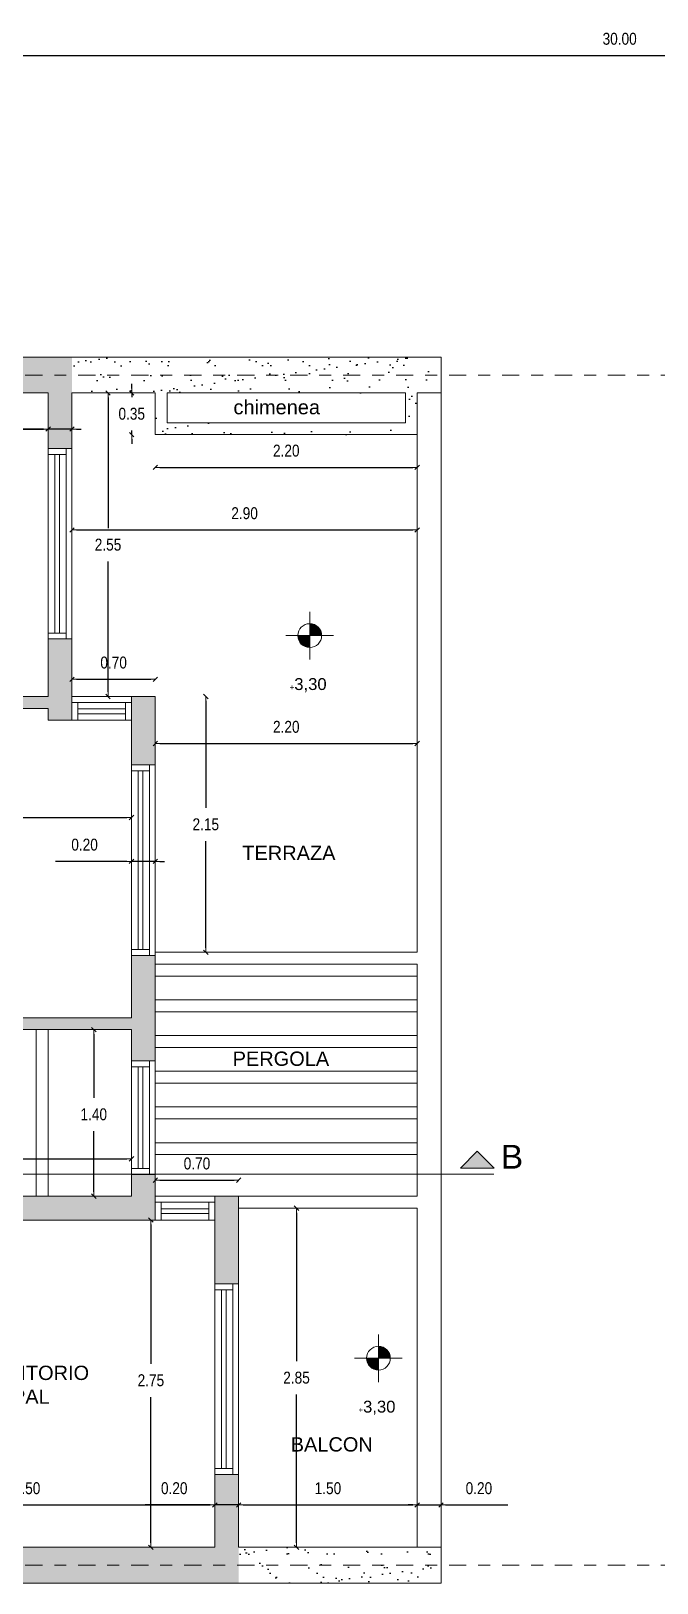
# Model space of a CAD drawing. Header units: millimetres. Extents: x 337 to 1167, y 242 to 575.
# Drawn here: x 551.97 to 557.23, y 295.27 to 308.31 of the extents above; entities that cross this region are included whole.
import ezdxf

# ---------------------------------------------------------------- set-up
doc = ezdxf.new("R2010")
doc.units = ezdxf.units.MM
doc.linetypes.add('EJE', pattern=[0.205, 0.145, -0.03, 0, -0.03])
doc.layers.get('0').update_dxf_attribs({"lineweight": 5})
doc.layers.get('Defpoints').update_dxf_attribs({"lineweight": 5})
for name, color, linetype, lineweight in [('01', 1, 'Continuous', 5), ('cotas', 7, 'Continuous', 5), ('MUROS', 4, 'Continuous', 20), ('PRESENTACION ANTEPROYECTO', 7, 'Continuous', 5), ('trama', 9, 'Continuous', 25)]:
    doc.layers.add(name, color=color, linetype=linetype, lineweight=lineweight)
doc.styles.add('GENERATED_STYLE_13', font='')
doc.styles.add('GENERATED_STYLE_14', font='arial.ttf')
doc.styles.get('GENERATED_STYLE_13').set_extended_font_data('Arial Narrow Occidental')
doc.dimstyles.new('Dimstyle_92', dxfattribs={"dimtxt": 0.1, "dimasz": 0.038, "dimexe": 0.18, "dimexo": 0, "dimgap": 0.09, "dimtad": 1, "dimtih": 1, "dimtoh": 1, "dimzin": 0, "dimdsep": 46, "dimtxsty": 'GENERATED_STYLE_13', "dimblk": 'ARROWHEAD_6', "dimblk1": 'ARROWHEAD_6', "dimblk2": 'ARROWHEAD_6', "dimcen": 0.09, "dimse1": 1, "dimse2": 1, "dimclrd": 252, "dimclre": 252, "dimclrt": 252, "dimadec": 0, "dimazin": 0, "dimtfac": 1, "dimtdec": 4, "dimtmove": 0, "dimatfit": 3, "dimfxl": 1, "dimtolj": 1, "dimtzin": 0, "dimarcsym": 0})

# ---------------------------------------------------------------- blocks, each defined once
blk = doc.blocks.new('ARROWHEAD_6')
at = {"color": 0, "linetype": 'Continuous'}
for p, q in [((0, 0), (-1, 0)), ((-0.5, -0.5), (0.5, 0.5))]:
    blk.add_line(p, q, dxfattribs=at)
blk = doc.blocks.new('*D209')
at = {"layer": 'cotas', "color": 252, "lineweight": -2, "transparency": 16777216}
blk.add_line((548.151, 304.963), (552.075, 304.963), dxfattribs=at)
at = {"layer": 'Defpoints', "color": 0, "transparency": 16777216}
for p in [(548.113, 305.266), (552.113, 305.266), (552.113, 304.963)]:
    blk.add_point(p, dxfattribs=at)
at = {"layer": 'cotas', "color": 252, "lineweight": -2, "transparency": 16777216, "xscale": 0.03800000000000001, "yscale": 0.03800000000000001, "zscale": 0.03800000000000001, "rotation": 180}
blk.add_blockref('ARROWHEAD_6', (548.113, 304.963), dxfattribs=at)
at = {"layer": 'cotas', "color": 252, "lineweight": -2, "transparency": 16777216, "xscale": 0.03800000000000001, "yscale": 0.03800000000000001, "zscale": 0.03800000000000001}
blk.add_blockref('ARROWHEAD_6', (552.113, 304.963), dxfattribs=at)
at = {"layer": 'cotas', "color": 252, "transparency": 16777216, "insert": (550.113, 305.103), "char_height": 0.1, "attachment_point": 5, "style": 'GENERATED_STYLE_13'}
blk.add_mtext('\\A1;4.00', dxfattribs=at)
blk = doc.blocks.new('*D203')
at = {"layer": 'cotas', "color": 252, "lineweight": -2, "transparency": 16777216}
blk.add_line((552.351, 304.115), (555.175, 304.115), dxfattribs=at)
at = {"layer": 'Defpoints', "color": 0, "transparency": 16777216}
for p in [(552.313, 305.266), (555.213, 305.266), (555.213, 304.115)]:
    blk.add_point(p, dxfattribs=at)
at = {"layer": 'cotas', "color": 252, "lineweight": -2, "transparency": 16777216, "xscale": 0.03800000000000001, "yscale": 0.03800000000000001, "zscale": 0.03800000000000001, "rotation": 180}
blk.add_blockref('ARROWHEAD_6', (552.313, 304.115), dxfattribs=at)
at = {"layer": 'cotas', "color": 252, "lineweight": -2, "transparency": 16777216, "xscale": 0.03800000000000001, "yscale": 0.03800000000000001, "zscale": 0.03800000000000001}
blk.add_blockref('ARROWHEAD_6', (555.213, 304.115), dxfattribs=at)
at = {"layer": 'cotas', "color": 252, "transparency": 16777216, "insert": (553.763, 304.255), "char_height": 0.1, "attachment_point": 5, "style": 'GENERATED_STYLE_13'}
blk.add_mtext('\\A1;2.90', dxfattribs=at)
blk = doc.blocks.new('*D205')
at = {"layer": 'cotas', "color": 252, "lineweight": -2, "transparency": 16777216}
for p, q in [((552.976, 298.278), (552.976, 297.109)), ((552.976, 295.604), (552.976, 296.829))]:
    blk.add_line(p, q, dxfattribs=at)
at = {"layer": 'Defpoints', "color": 0, "transparency": 16777216}
for p in [(553.513, 298.316), (552.976, 295.566), (553.513, 295.566)]:
    blk.add_point(p, dxfattribs=at)
at = {"layer": 'cotas', "color": 252, "lineweight": -2, "transparency": 16777216, "xscale": 0.03800000000000001, "yscale": 0.03800000000000001, "zscale": 0.03800000000000001}
for p, rotation in [((552.976, 298.316), 90), ((552.976, 295.566), 270)]:
    blk.add_blockref('ARROWHEAD_6', p, dxfattribs=dict(at, rotation=rotation))
at = {"layer": 'cotas', "color": 252, "transparency": 16777216, "insert": (552.976, 296.969), "char_height": 0.1, "attachment_point": 5, "style": 'GENERATED_STYLE_13'}
blk.add_mtext('\\A1;2.75', dxfattribs=at)
blk = doc.blocks.new('*D207')
at = {"layer": 'cotas', "color": 252, "lineweight": -2, "transparency": 16777216}
blk.add_line((549.251, 301.699), (552.775, 301.699), dxfattribs=at)
at = {"layer": 'Defpoints', "color": 0, "transparency": 16777216}
for p in [(552.813, 301.699), (549.213, 301.166), (552.813, 300.016)]:
    blk.add_point(p, dxfattribs=at)
at = {"layer": 'cotas', "color": 252, "lineweight": -2, "transparency": 16777216, "xscale": 0.03800000000000001, "yscale": 0.03800000000000001, "zscale": 0.03800000000000001, "rotation": 180}
blk.add_blockref('ARROWHEAD_6', (549.213, 301.699), dxfattribs=at)
at = {"layer": 'cotas', "color": 252, "lineweight": -2, "transparency": 16777216, "xscale": 0.03800000000000001, "yscale": 0.03800000000000001, "zscale": 0.03800000000000001}
blk.add_blockref('ARROWHEAD_6', (552.813, 301.699), dxfattribs=at)
at = {"layer": 'cotas', "color": 252, "transparency": 16777216, "insert": (551.013, 301.839), "char_height": 0.1, "attachment_point": 5, "style": 'GENERATED_STYLE_13'}
blk.add_mtext('\\A1;3.60', dxfattribs=at)
blk = doc.blocks.new('*D208')
at = {"layer": 'cotas', "color": 252, "lineweight": -2, "transparency": 16777216}
for p, q in [((552.496, 299.878), (552.496, 299.344)), ((552.496, 298.554), (552.496, 299.064))]:
    blk.add_line(p, q, dxfattribs=at)
at = {"layer": 'Defpoints', "color": 0, "transparency": 16777216}
for p in [(552.496, 299.916), (552.813, 299.916), (552.813, 298.516)]:
    blk.add_point(p, dxfattribs=at)
at = {"layer": 'cotas', "color": 252, "lineweight": -2, "transparency": 16777216, "xscale": 0.03800000000000001, "yscale": 0.03800000000000001, "zscale": 0.03800000000000001}
for p, rotation in [((552.496, 299.916), 90), ((552.496, 298.516), 270)]:
    blk.add_blockref('ARROWHEAD_6', p, dxfattribs=dict(at, rotation=rotation))
at = {"layer": 'cotas', "color": 252, "transparency": 16777216, "insert": (552.496, 299.204), "char_height": 0.1, "attachment_point": 5, "style": 'GENERATED_STYLE_13'}
blk.add_mtext('\\A1;1.40', dxfattribs=at)
blk = doc.blocks.new('*D197')
at = {"layer": 'cotas', "color": 252, "lineweight": -2, "transparency": 16777216}
blk.add_line((550.051, 295.922), (553.475, 295.922), dxfattribs=at)
at = {"layer": 'Defpoints', "color": 0, "transparency": 16777216}
for p in [(553.513, 295.922), (550.013, 295.566), (553.513, 295.566)]:
    blk.add_point(p, dxfattribs=at)
at = {"layer": 'cotas', "color": 252, "lineweight": -2, "transparency": 16777216, "xscale": 0.03800000000000001, "yscale": 0.03800000000000001, "zscale": 0.03800000000000001, "rotation": 180}
blk.add_blockref('ARROWHEAD_6', (550.013, 295.922), dxfattribs=at)
at = {"layer": 'cotas', "color": 252, "lineweight": -2, "transparency": 16777216, "xscale": 0.03800000000000001, "yscale": 0.03800000000000001, "zscale": 0.03800000000000001}
blk.add_blockref('ARROWHEAD_6', (553.513, 295.922), dxfattribs=at)
at = {"layer": 'cotas', "color": 252, "transparency": 16777216, "insert": (551.936, 296.062), "char_height": 0.1, "attachment_point": 5, "style": 'GENERATED_STYLE_13'}
blk.add_mtext('\\A1;3.50', dxfattribs=at)
blk = doc.blocks.new('*D198')
at = {"layer": 'cotas', "color": 252, "lineweight": -2, "transparency": 16777216}
blk.add_line((550.152, 298.83), (552.775, 298.83), dxfattribs=at)
at = {"layer": 'Defpoints', "color": 0, "transparency": 16777216}
for p in [(550.114, 299.916), (552.813, 299.916), (552.813, 298.83)]:
    blk.add_point(p, dxfattribs=at)
at = {"layer": 'cotas', "color": 252, "lineweight": -2, "transparency": 16777216, "xscale": 0.03800000000000001, "yscale": 0.03800000000000001, "zscale": 0.03800000000000001, "rotation": 180}
blk.add_blockref('ARROWHEAD_6', (550.114, 298.83), dxfattribs=at)
at = {"layer": 'cotas', "color": 252, "lineweight": -2, "transparency": 16777216, "xscale": 0.03800000000000001, "yscale": 0.03800000000000001, "zscale": 0.03800000000000001}
blk.add_blockref('ARROWHEAD_6', (552.813, 298.83), dxfattribs=at)
at = {"layer": 'cotas', "color": 252, "transparency": 16777216, "insert": (551.464, 298.97), "char_height": 0.1, "attachment_point": 5, "style": 'GENERATED_STYLE_13'}
blk.add_mtext('\\A1;2.70', dxfattribs=at)
blk = doc.blocks.new('*D227')
at = {"layer": 'cotas', "color": 252, "lineweight": -2, "transparency": 16777216}
for p, q in [((552.616, 305.228), (552.616, 304.131)), ((552.616, 302.754), (552.616, 303.851))]:
    blk.add_line(p, q, dxfattribs=at)
at = {"layer": 'Defpoints', "color": 0, "transparency": 16777216}
for p in [(552.313, 305.266), (552.313, 302.716), (552.616, 302.716)]:
    blk.add_point(p, dxfattribs=at)
at = {"layer": 'cotas', "color": 252, "lineweight": -2, "transparency": 16777216, "xscale": 0.03800000000000001, "yscale": 0.03800000000000001, "zscale": 0.03800000000000001}
for p, rotation in [((552.616, 305.266), 90), ((552.616, 302.716), 270)]:
    blk.add_blockref('ARROWHEAD_6', p, dxfattribs=dict(at, rotation=rotation))
at = {"layer": 'cotas', "color": 252, "transparency": 16777216, "insert": (552.616, 303.991), "char_height": 0.1, "attachment_point": 5, "style": 'GENERATED_STYLE_13'}
blk.add_mtext('\\A1;2.55', dxfattribs=at)
blk = doc.blocks.new('*D228')
at = {"layer": 'cotas', "color": 252, "lineweight": -2, "transparency": 16777216}
blk.add_line((552.351, 302.86), (552.975, 302.86), dxfattribs=at)
at = {"layer": 'Defpoints', "color": 0, "transparency": 16777216}
for p in [(553.013, 302.86), (553.013, 302.716), (552.313, 302.516)]:
    blk.add_point(p, dxfattribs=at)
at = {"layer": 'cotas', "color": 252, "lineweight": -2, "transparency": 16777216, "xscale": 0.03800000000000001, "yscale": 0.03800000000000001, "zscale": 0.03800000000000001, "rotation": 180}
blk.add_blockref('ARROWHEAD_6', (552.313, 302.86), dxfattribs=at)
at = {"layer": 'cotas', "color": 252, "lineweight": -2, "transparency": 16777216, "xscale": 0.03800000000000001, "yscale": 0.03800000000000001, "zscale": 0.03800000000000001}
blk.add_blockref('ARROWHEAD_6', (553.013, 302.86), dxfattribs=at)
at = {"layer": 'cotas', "color": 252, "transparency": 16777216, "insert": (552.663, 303), "char_height": 0.1, "attachment_point": 5, "style": 'GENERATED_STYLE_13'}
blk.add_mtext('\\A1;0.70', dxfattribs=at)
blk = doc.blocks.new('*D229')
at = {"layer": 'cotas', "color": 252, "lineweight": -2, "transparency": 16777216}
blk.add_line((553.751, 295.922), (555.175, 295.922), dxfattribs=at)
at = {"layer": 'Defpoints', "color": 0, "transparency": 16777216}
for p in [(555.213, 295.922), (553.713, 295.566), (555.213, 295.566)]:
    blk.add_point(p, dxfattribs=at)
at = {"layer": 'cotas', "color": 252, "lineweight": -2, "transparency": 16777216, "xscale": 0.03800000000000001, "yscale": 0.03800000000000001, "zscale": 0.03800000000000001, "rotation": 180}
blk.add_blockref('ARROWHEAD_6', (553.713, 295.922), dxfattribs=at)
at = {"layer": 'cotas', "color": 252, "lineweight": -2, "transparency": 16777216, "xscale": 0.03800000000000001, "yscale": 0.03800000000000001, "zscale": 0.03800000000000001}
blk.add_blockref('ARROWHEAD_6', (555.213, 295.922), dxfattribs=at)
at = {"layer": 'cotas', "color": 252, "transparency": 16777216, "insert": (554.463, 296.062), "char_height": 0.1, "attachment_point": 5, "style": 'GENERATED_STYLE_13'}
blk.add_mtext('\\A1;1.50', dxfattribs=at)
blk = doc.blocks.new('*D232')
at = {"layer": 'cotas', "color": 252, "lineweight": -2, "transparency": 16777216}
blk.add_line((553.051, 298.651), (553.675, 298.651), dxfattribs=at)
at = {"layer": 'Defpoints', "color": 0, "transparency": 16777216}
for p in [(553.713, 298.651), (553.013, 298.516), (553.713, 298.516)]:
    blk.add_point(p, dxfattribs=at)
at = {"layer": 'cotas', "color": 252, "lineweight": -2, "transparency": 16777216, "xscale": 0.03800000000000001, "yscale": 0.03800000000000001, "zscale": 0.03800000000000001, "rotation": 180}
blk.add_blockref('ARROWHEAD_6', (553.013, 298.651), dxfattribs=at)
at = {"layer": 'cotas', "color": 252, "lineweight": -2, "transparency": 16777216, "xscale": 0.03800000000000001, "yscale": 0.03800000000000001, "zscale": 0.03800000000000001}
blk.add_blockref('ARROWHEAD_6', (553.713, 298.651), dxfattribs=at)
at = {"layer": 'cotas', "color": 252, "transparency": 16777216, "insert": (553.363, 298.791), "char_height": 0.1, "attachment_point": 5, "style": 'GENERATED_STYLE_13'}
blk.add_mtext('\\A1;0.70', dxfattribs=at)
blk = doc.blocks.new('*D243')
at = {"layer": 'cotas', "color": 252, "lineweight": -2, "transparency": 16777216}
for p, q in [((554.199, 298.378), (554.199, 297.131)), ((554.199, 295.604), (554.199, 296.851))]:
    blk.add_line(p, q, dxfattribs=at)
at = {"layer": 'Defpoints', "color": 0, "transparency": 16777216}
for p in [(553.713, 298.416), (553.713, 295.566), (554.199, 295.566)]:
    blk.add_point(p, dxfattribs=at)
at = {"layer": 'cotas', "color": 252, "lineweight": -2, "transparency": 16777216, "xscale": 0.03800000000000001, "yscale": 0.03800000000000001, "zscale": 0.03800000000000001}
for p, rotation in [((554.199, 298.416), 90), ((554.199, 295.566), 270)]:
    blk.add_blockref('ARROWHEAD_6', p, dxfattribs=dict(at, rotation=rotation))
at = {"layer": 'cotas', "color": 252, "transparency": 16777216, "insert": (554.199, 296.991), "char_height": 0.1, "attachment_point": 5, "style": 'GENERATED_STYLE_13'}
blk.add_mtext('\\A1;2.85', dxfattribs=at)
blk = doc.blocks.new('*D251')
at = {"layer": 'cotas', "color": 252, "lineweight": -2, "transparency": 16777216}
blk.add_line((541.951, 308.102), (571.875, 308.102), dxfattribs=at)
at = {"layer": 'Defpoints', "color": 0, "transparency": 16777216}
for p in [(571.913, 308.102), (541.913, 307.737), (571.913, 307.737)]:
    blk.add_point(p, dxfattribs=at)
at = {"layer": 'cotas', "color": 252, "lineweight": -2, "transparency": 16777216, "xscale": 0.03800000000000001, "yscale": 0.03800000000000001, "zscale": 0.03800000000000001, "rotation": 180}
blk.add_blockref('ARROWHEAD_6', (541.913, 308.102), dxfattribs=at)
at = {"layer": 'cotas', "color": 252, "lineweight": -2, "transparency": 16777216, "xscale": 0.03800000000000001, "yscale": 0.03800000000000001, "zscale": 0.03800000000000001}
blk.add_blockref('ARROWHEAD_6', (571.913, 308.102), dxfattribs=at)
at = {"layer": 'cotas', "color": 252, "transparency": 16777216, "insert": (556.913, 308.242), "char_height": 0.1, "attachment_point": 5, "style": 'GENERATED_STYLE_13'}
blk.add_mtext('\\A1;30.00', dxfattribs=at)
blk = doc.blocks.new('*D449')
at = {"layer": 'cotas', "color": 252, "lineweight": -2, "transparency": 16777216}
for p, q in [((553.437, 302.678), (553.437, 301.781)), ((553.437, 300.604), (553.437, 301.501))]:
    blk.add_line(p, q, dxfattribs=at)
at = {"layer": 'Defpoints', "color": 0, "transparency": 16777216}
for p in [(553.013, 302.716), (553.013, 300.566), (553.437, 300.566)]:
    blk.add_point(p, dxfattribs=at)
at = {"layer": 'cotas', "color": 252, "lineweight": -2, "transparency": 16777216, "xscale": 0.03800000000000001, "yscale": 0.03800000000000001, "zscale": 0.03800000000000001}
for p, rotation in [((553.437, 302.716), 90), ((553.437, 300.566), 270)]:
    blk.add_blockref('ARROWHEAD_6', p, dxfattribs=dict(at, rotation=rotation))
at = {"layer": 'cotas', "color": 252, "transparency": 16777216, "insert": (553.437, 301.641), "char_height": 0.1, "attachment_point": 5, "style": 'GENERATED_STYLE_13'}
blk.add_mtext('\\A1;2.15', dxfattribs=at)
blk = doc.blocks.new('*D450')
at = {"layer": 'cotas', "color": 252, "lineweight": -2, "transparency": 16777216}
blk.add_line((553.051, 302.32), (555.175, 302.32), dxfattribs=at)
at = {"layer": 'Defpoints', "color": 0, "transparency": 16777216}
for p in [(553.013, 302.716), (555.213, 302.32), (555.213, 300.566)]:
    blk.add_point(p, dxfattribs=at)
at = {"layer": 'cotas', "color": 252, "lineweight": -2, "transparency": 16777216, "xscale": 0.03800000000000001, "yscale": 0.03800000000000001, "zscale": 0.03800000000000001, "rotation": 180}
blk.add_blockref('ARROWHEAD_6', (553.013, 302.32), dxfattribs=at)
at = {"layer": 'cotas', "color": 252, "lineweight": -2, "transparency": 16777216, "xscale": 0.03800000000000001, "yscale": 0.03800000000000001, "zscale": 0.03800000000000001}
blk.add_blockref('ARROWHEAD_6', (555.213, 302.32), dxfattribs=at)
at = {"layer": 'cotas', "color": 252, "transparency": 16777216, "insert": (554.113, 302.46), "char_height": 0.1, "attachment_point": 5, "style": 'GENERATED_STYLE_13'}
blk.add_mtext('\\A1;2.20', dxfattribs=at)
blk = doc.blocks.new('*D454')
at = {"layer": 'cotas', "color": 252, "lineweight": -2, "transparency": 16777216}
for p, q in [((552.815, 305.304), (552.815, 305.342)), ((552.815, 305.266), (552.815, 305.231)), ((552.815, 304.916), (552.815, 304.951)), ((552.815, 304.878), (552.815, 304.84))]:
    blk.add_line(p, q, dxfattribs=at)
at = {"layer": 'Defpoints', "color": 0, "transparency": 16777216}
for p in [(552.815, 305.266), (553.013, 305.266), (553.013, 304.916)]:
    blk.add_point(p, dxfattribs=at)
at = {"layer": 'cotas', "color": 252, "lineweight": -2, "transparency": 16777216, "xscale": 0.03800000000000001, "yscale": 0.03800000000000001, "zscale": 0.03800000000000001}
for p, rotation in [((552.815, 305.266), 270), ((552.815, 304.916), 90)]:
    blk.add_blockref('ARROWHEAD_6', p, dxfattribs=dict(at, rotation=rotation))
at = {"layer": 'cotas', "color": 252, "transparency": 16777216, "insert": (552.815, 305.091), "char_height": 0.1, "attachment_point": 5, "style": 'GENERATED_STYLE_13'}
blk.add_mtext('\\A1;0.35', dxfattribs=at)
blk = doc.blocks.new('*D455')
at = {"layer": 'cotas', "color": 252, "lineweight": -2, "transparency": 16777216}
blk.add_line((553.051, 304.641), (555.175, 304.641), dxfattribs=at)
at = {"layer": 'Defpoints', "color": 0, "transparency": 16777216}
for p in [(553.013, 304.916), (555.213, 304.916), (555.213, 304.641)]:
    blk.add_point(p, dxfattribs=at)
at = {"layer": 'cotas', "color": 252, "lineweight": -2, "transparency": 16777216, "xscale": 0.03800000000000001, "yscale": 0.03800000000000001, "zscale": 0.03800000000000001, "rotation": 180}
blk.add_blockref('ARROWHEAD_6', (553.013, 304.641), dxfattribs=at)
at = {"layer": 'cotas', "color": 252, "lineweight": -2, "transparency": 16777216, "xscale": 0.03800000000000001, "yscale": 0.03800000000000001, "zscale": 0.03800000000000001}
blk.add_blockref('ARROWHEAD_6', (555.213, 304.641), dxfattribs=at)
at = {"layer": 'cotas', "color": 252, "transparency": 16777216, "insert": (554.113, 304.781), "char_height": 0.1, "attachment_point": 5, "style": 'GENERATED_STYLE_13'}
blk.add_mtext('\\A1;2.20', dxfattribs=at)
blk = doc.blocks.new('*D552')
at = {"layer": 'cotas', "color": 252, "lineweight": -2, "transparency": 16777216}
for p, q in [((550.754, 302.754), (550.754, 302.792)), ((550.754, 302.792), (551.129, 302.792)), ((550.754, 302.616), (550.754, 302.716)), ((550.754, 302.578), (550.754, 302.54))]:
    blk.add_line(p, q, dxfattribs=at)
at = {"layer": 'Defpoints', "color": 0, "transparency": 16777216}
for p in [(550.754, 302.716), (552.113, 302.716), (552.113, 302.616)]:
    blk.add_point(p, dxfattribs=at)
at = {"layer": 'cotas', "color": 252, "lineweight": -2, "transparency": 16777216, "xscale": 0.03800000000000001, "yscale": 0.03800000000000001, "zscale": 0.03800000000000001}
for p, rotation in [((550.754, 302.716), 270), ((550.754, 302.616), 90)]:
    blk.add_blockref('ARROWHEAD_6', p, dxfattribs=dict(at, rotation=rotation))
at = {"layer": 'cotas', "color": 252, "transparency": 16777216, "insert": (550.986, 302.932), "char_height": 0.1, "attachment_point": 5, "style": 'GENERATED_STYLE_13'}
blk.add_mtext('\\A1;0.10', dxfattribs=at)
blk = doc.blocks.new('*D553')
at = {"layer": 'cotas', "color": 252, "lineweight": -2, "transparency": 16777216}
for p, q in [((552.075, 304.963), (551.552, 304.963)), ((552.313, 304.963), (552.113, 304.963)), ((552.351, 304.963), (552.389, 304.963))]:
    blk.add_line(p, q, dxfattribs=at)
at = {"layer": 'Defpoints', "color": 0, "transparency": 16777216}
for p in [(552.313, 304.963), (552.113, 304.799), (552.313, 304.799)]:
    blk.add_point(p, dxfattribs=at)
at = {"layer": 'cotas', "color": 252, "lineweight": -2, "transparency": 16777216, "xscale": 0.03800000000000001, "yscale": 0.03800000000000001, "zscale": 0.03800000000000001}
blk.add_blockref('ARROWHEAD_6', (552.113, 304.963), dxfattribs=at)
at = {"layer": 'cotas', "color": 252, "lineweight": -2, "transparency": 16777216, "xscale": 0.03800000000000001, "yscale": 0.03800000000000001, "zscale": 0.03800000000000001, "rotation": 180}
blk.add_blockref('ARROWHEAD_6', (552.313, 304.963), dxfattribs=at)
at = {"layer": 'cotas', "color": 252, "transparency": 16777216, "insert": (551.795, 305.103), "char_height": 0.1, "attachment_point": 5, "style": 'GENERATED_STYLE_13'}
blk.add_mtext('\\A1;0.20', dxfattribs=at)
blk = doc.blocks.new('*D554')
at = {"layer": 'cotas', "color": 252, "lineweight": -2, "transparency": 16777216}
for p, q in [((552.775, 301.33), (552.176, 301.33)), ((553.013, 301.33), (552.813, 301.33)), ((553.051, 301.33), (553.089, 301.33))]:
    blk.add_line(p, q, dxfattribs=at)
at = {"layer": 'Defpoints', "color": 0, "transparency": 16777216}
for p in [(553.013, 301.33), (552.813, 300.54), (553.013, 300.54)]:
    blk.add_point(p, dxfattribs=at)
at = {"layer": 'cotas', "color": 252, "lineweight": -2, "transparency": 16777216, "xscale": 0.03800000000000001, "yscale": 0.03800000000000001, "zscale": 0.03800000000000001}
blk.add_blockref('ARROWHEAD_6', (552.813, 301.33), dxfattribs=at)
at = {"layer": 'cotas', "color": 252, "lineweight": -2, "transparency": 16777216, "xscale": 0.03800000000000001, "yscale": 0.03800000000000001, "zscale": 0.03800000000000001, "rotation": 180}
blk.add_blockref('ARROWHEAD_6', (553.013, 301.33), dxfattribs=at)
at = {"layer": 'cotas', "color": 252, "transparency": 16777216, "insert": (552.419, 301.47), "char_height": 0.1, "attachment_point": 5, "style": 'GENERATED_STYLE_13'}
blk.add_mtext('\\A1;0.20', dxfattribs=at)
blk = doc.blocks.new('*D555')
at = {"layer": 'cotas', "color": 252, "lineweight": -2, "transparency": 16777216}
for p, q in [((553.475, 295.922), (552.929, 295.922)), ((553.713, 295.922), (553.513, 295.922)), ((553.751, 295.922), (553.789, 295.922))]:
    blk.add_line(p, q, dxfattribs=at)
at = {"layer": 'Defpoints', "color": 0, "transparency": 16777216}
for p in [(553.713, 295.922), (553.513, 295.566), (553.713, 295.566)]:
    blk.add_point(p, dxfattribs=at)
at = {"layer": 'cotas', "color": 252, "lineweight": -2, "transparency": 16777216, "xscale": 0.03800000000000001, "yscale": 0.03800000000000001, "zscale": 0.03800000000000001}
blk.add_blockref('ARROWHEAD_6', (553.513, 295.922), dxfattribs=at)
at = {"layer": 'cotas', "color": 252, "lineweight": -2, "transparency": 16777216, "xscale": 0.03800000000000001, "yscale": 0.03800000000000001, "zscale": 0.03800000000000001, "rotation": 180}
blk.add_blockref('ARROWHEAD_6', (553.713, 295.922), dxfattribs=at)
at = {"layer": 'cotas', "color": 252, "transparency": 16777216, "insert": (553.172, 296.062), "char_height": 0.1, "attachment_point": 5, "style": 'GENERATED_STYLE_13'}
blk.add_mtext('\\A1;0.20', dxfattribs=at)
blk = doc.blocks.new('*D556')
at = {"layer": 'cotas', "color": 252, "lineweight": -2, "transparency": 16777216}
for p, q in [((555.175, 295.922), (555.137, 295.922)), ((555.213, 295.922), (555.413, 295.922)), ((555.451, 295.922), (555.974, 295.922))]:
    blk.add_line(p, q, dxfattribs=at)
at = {"layer": 'Defpoints', "color": 0, "transparency": 16777216}
for p in [(555.413, 295.922), (555.213, 295.566), (555.413, 295.566)]:
    blk.add_point(p, dxfattribs=at)
at = {"layer": 'cotas', "color": 252, "lineweight": -2, "transparency": 16777216, "xscale": 0.03800000000000001, "yscale": 0.03800000000000001, "zscale": 0.03800000000000001}
blk.add_blockref('ARROWHEAD_6', (555.213, 295.922), dxfattribs=at)
at = {"layer": 'cotas', "color": 252, "lineweight": -2, "transparency": 16777216, "xscale": 0.03800000000000001, "yscale": 0.03800000000000001, "zscale": 0.03800000000000001, "rotation": 180}
blk.add_blockref('ARROWHEAD_6', (555.413, 295.922), dxfattribs=at)
at = {"layer": 'cotas', "color": 252, "transparency": 16777216, "insert": (555.731, 296.062), "char_height": 0.1, "attachment_point": 5, "style": 'GENERATED_STYLE_13'}
blk.add_mtext('\\A1;0.20', dxfattribs=at)

msp = doc.modelspace()

# ---------------------------------------------------------------- hatches: boundary and pattern name
at = {"layer": 'PRESENTACION ANTEPROYECTO'}
msp.add_hatch(color=7, dxfattribs=at).paths.add_polyline_path([(555.575, 298.752), (555.716, 298.894), (555.858, 298.752)])
at = {"layer": 'trama'}
h = msp.add_hatch(dxfattribs=at)
h.set_pattern_fill('AR-SAND', color=3, scale=0.005, style=0)
h.paths.add_polyline_path([(548.113, 303.664), (547.913, 303.664), (547.913, 302.316), (546.755, 302.316), (546.755, 302.116), (548.113, 302.116)])
h.paths.add_polyline_path([(548.113, 304.264), (547.913, 304.264), (547.913, 303.964), (548.113, 303.964)])
h.paths.add_polyline_path([(551.52, 305.416), (547.913, 305.416), (547.913, 304.564), (548.113, 304.564), (548.113, 305.266), (551.52, 305.266)])
h.paths.add_polyline_path([(551.52, 305.566), (547.913, 305.566), (547.913, 305.416), (551.52, 305.416)])
h.paths.add_polyline_path([(552.313, 305.416), (551.52, 305.416), (551.52, 305.266), (552.113, 305.266), (552.113, 304.799), (552.313, 304.799), (552.313, 305.266)])
h.paths.add_polyline_path([(552.313, 305.566), (551.52, 305.566), (551.52, 305.416), (552.313, 305.416)])
h.paths.add_polyline_path([(552.313, 303.199), (552.113, 303.199), (552.113, 302.716), (551.52, 302.716), (551.52, 302.616), (552.113, 302.616), (552.113, 302.516), (552.313, 302.516), (552.313, 302.666)])
h.paths.add_polyline_path([(551.52, 302.716), (548.863, 302.716), (548.863, 302.616), (551.52, 302.616)])
h.paths.add_polyline_path([(553.013, 302.716), (552.813, 302.716), (552.813, 302.14), (553.013, 302.14)])
h.paths.add_polyline_path([(546.413, 300.716), (546.013, 300.716), (546.013, 301.366), (545.813, 301.366), (545.813, 300.716), (544.913, 300.716), (544.913, 299.916), (545.113, 299.916), (545.113, 300.516), (546.413, 300.516)])
h.paths.add_polyline_path([(548.113, 300.716), (547.713, 300.716), (547.713, 300.516), (548.113, 300.516)])
h.paths.add_polyline_path([(546.013, 302.216), (545.913, 302.216), (545.913, 302.116), (546.013, 302.116)])
h.paths.add_polyline_path([(548.313, 298.516), (548.113, 298.516), (548.113, 298.702), (548.013, 298.702), (548.013, 298.516), (545.897, 298.516), (545.113, 298.516), (545.113, 298.702), (544.913, 298.702), (544.913, 298.316), (545.813, 298.316), (545.813, 297.766), (546.013, 297.766), (546.013, 298.316), (547.013, 298.316), (548.313, 298.316), (548.313, 298.366)])
h.paths.add_polyline_path([(545.113, 299.116), (544.913, 299.116), (544.913, 298.702), (545.113, 298.702)])
h.paths.add_polyline_path([(548.113, 299.591), (546.113, 299.591), (546.113, 299.441), (548.013, 299.441), (548.013, 298.702), (548.113, 298.702), (548.113, 299.441)])
h.paths.add_polyline_path([(551.52, 300.016), (549.213, 300.016), (549.213, 301.866), (549.113, 301.866), (549.113, 299.128), (549.213, 299.128), (549.213, 299.916), (550.014, 299.916), (550.014, 299.116), (550.114, 299.116), (550.114, 299.916), (551.52, 299.916)])
h.paths.add_polyline_path([(553.013, 300.54), (552.813, 300.54), (552.813, 300.016), (551.52, 300.016), (551.52, 299.916), (552.813, 299.916), (552.813, 299.653), (553.013, 299.653)])
h.paths.add_polyline_path([(553.013, 298.699), (552.813, 298.699), (552.813, 298.516), (551.52, 298.516), (551.52, 298.316), (553.013, 298.316)])
h.paths.add_polyline_path([(551.52, 298.516), (549.063, 298.516), (549.063, 298.316), (551.52, 298.316)])
h.paths.add_polyline_path([(553.713, 298.516), (553.513, 298.516), (553.513, 297.779), (553.713, 297.779)])
h.paths.add_polyline_path([(553.713, 296.179), (553.513, 296.179), (553.513, 295.566), (551.52, 295.566), (551.52, 295.416), (553.713, 295.416)])
h.paths.add_polyline_path([(553.713, 295.416), (551.52, 295.416), (551.52, 295.266), (553.713, 295.266)])
h.paths.add_polyline_path([(551.52, 295.566), (550.013, 295.566), (550.013, 296.716), (549.913, 296.716), (549.913, 295.566), (548.113, 295.566), (548.113, 297.316), (550.013, 297.316), (550.013, 297.716), (549.913, 297.716), (549.913, 297.416), (548.113, 297.416), (548.113, 297.716), (548.013, 297.716), (548.013, 295.566), (546.013, 295.566), (546.013, 296.166), (545.813, 296.166), (545.813, 295.416), (551.52, 295.416)])
h.paths.add_polyline_path([(551.52, 295.416), (545.813, 295.416), (545.813, 295.266), (551.52, 295.266)])
h = msp.add_hatch(dxfattribs=at)
h.set_pattern_fill('AR-SAND', color=3, scale=0.005, style=0)
h.paths.add_polyline_path([(555.413, 305.416), (552.313, 305.416), (552.313, 305.266), (553.013, 305.266), (553.013, 304.916), (555.213, 304.916), (555.213, 305.266), (555.413, 305.266)])
h.paths.add_polyline_path([(555.113, 305.266), (555.113, 305.016), (553.113, 305.016), (553.113, 305.266)], flags=16)
h.paths.add_polyline_path([(555.413, 305.566), (552.313, 305.566), (552.313, 305.416), (555.413, 305.416)])
h = msp.add_hatch(dxfattribs=at)
h.set_pattern_fill('AR-SAND', color=3, scale=0.005, style=0)
h.paths.add_polyline_path([(555.413, 295.416), (553.713, 295.416), (553.713, 295.266), (555.413, 295.266)])
h.paths.add_polyline_path([(555.413, 295.566), (553.713, 295.566), (553.713, 295.416), (555.413, 295.416)])

# ---------------------------------------------------------------- linework, layer by layer
at = {"layer": '01', "linetype": 'Continuous'}
for p, q in [((555.413, 305.266), (555.413, 295.566)), ((555.213, 300.566), (555.213, 304.916)), ((552.113, 304.799), (552.113, 304.749)), ((552.263, 304.799), (552.263, 304.749)), ((552.313, 304.799), (552.313, 303.199)), ((552.113, 303.199), (552.113, 304.749)), ((552.263, 304.749), (552.113, 304.749)), ((552.113, 303.249), (552.113, 304.674)), ((552.168, 304.75), (552.168, 303.249)), ((552.208, 304.75), (552.208, 303.249)), ((552.263, 304.749), (552.263, 303.249)), ((552.113, 303.249), (552.263, 303.249)), ((552.263, 303.249), (552.263, 303.199)), ((552.813, 302.716), (552.313, 302.716)), ((552.813, 302.666), (552.313, 302.666)), ((552.313, 302.666), (552.313, 302.516)), ((552.813, 302.666), (552.363, 302.666)), ((552.363, 302.666), (552.363, 302.516)), ((552.763, 302.611), (552.363, 302.611)), ((552.763, 302.571), (552.363, 302.571)), ((552.813, 302.666), (552.763, 302.666)), ((552.763, 302.666), (552.763, 302.516)), ((552.313, 302.516), (552.813, 302.516)), ((552.363, 302.516), (552.813, 302.516)), ((552.813, 302.516), (552.763, 302.516)), ((552.813, 302.14), (552.813, 302.09)), ((552.813, 300.54), (552.813, 302.09)), ((552.963, 302.09), (552.813, 302.09)), ((552.868, 302.09), (552.868, 300.59)), ((552.908, 302.09), (552.908, 300.59)), ((552.963, 302.14), (552.963, 302.09)), ((552.963, 302.09), (552.963, 300.59)), ((552.963, 302.09), (552.963, 300.59)), ((553.013, 302.14), (553.013, 300.54)), ((552.813, 301.677), (552.813, 301.627)), ((552.963, 301.677), (552.963, 301.627)), ((552.813, 300.59), (552.963, 300.59)), ((552.963, 300.59), (552.963, 300.54)), ((555.213, 300.566), (553.013, 300.566)), ((555.213, 300.466), (553.013, 300.466)), ((555.213, 300.366), (553.013, 300.366)), ((555.213, 298.516), (555.213, 300.466)), ((555.213, 300.166), (553.013, 300.166)), ((555.213, 300.066), (553.013, 300.066)), ((552.013, 299.916), (552.013, 298.516)), ((552.113, 299.916), (552.113, 298.516)), ((555.213, 299.866), (553.013, 299.866)), ((555.213, 299.766), (553.013, 299.766)), ((552.813, 299.653), (552.813, 299.603)), ((552.813, 299.653), (552.813, 298.699)), ((552.963, 299.603), (552.813, 299.603)), ((552.868, 299.603), (552.868, 298.749)), ((552.908, 299.603), (552.908, 298.749)), ((552.963, 299.653), (552.963, 299.603)), ((552.963, 299.603), (552.963, 298.749)), ((552.963, 299.603), (552.963, 298.749)), ((553.013, 299.653), (553.013, 298.699)), ((555.213, 299.566), (553.013, 299.566)), ((555.213, 299.466), (553.013, 299.466)), ((555.213, 299.266), (553.013, 299.266)), ((555.213, 299.166), (553.013, 299.166)), ((555.213, 298.966), (553.013, 298.966)), ((555.213, 298.866), (553.013, 298.866)), ((552.813, 298.749), (552.963, 298.749)), ((552.813, 298.749), (552.813, 298.699)), ((552.963, 298.749), (552.963, 298.699)), ((553.513, 298.516), (553.013, 298.516)), ((555.213, 298.516), (553.713, 298.516)), ((553.513, 298.466), (553.013, 298.466)), ((553.013, 298.466), (553.013, 298.316)), ((553.513, 298.466), (553.063, 298.466)), ((553.063, 298.466), (553.063, 298.316)), ((553.463, 298.411), (553.063, 298.411)), ((553.513, 298.466), (553.463, 298.466)), ((553.463, 298.466), (553.463, 298.316)), ((555.213, 298.416), (553.713, 298.416)), ((555.213, 295.566), (555.213, 298.416)), ((553.013, 298.316), (553.513, 298.316)), ((553.463, 298.371), (553.063, 298.371)), ((553.063, 298.316), (553.513, 298.316)), ((553.513, 298.316), (553.463, 298.316)), ((553.513, 297.779), (553.513, 297.729)), ((553.663, 297.779), (553.663, 297.729)), ((553.713, 297.779), (553.713, 296.179)), ((553.513, 296.179), (553.513, 297.729)), ((553.663, 297.729), (553.513, 297.729)), ((553.513, 296.229), (553.513, 297.654)), ((553.568, 297.729), (553.568, 296.228)), ((553.608, 297.729), (553.608, 296.228)), ((553.663, 297.729), (553.663, 296.229)), ((553.663, 297.729), (553.663, 296.229)), ((553.513, 296.229), (553.663, 296.229)), ((553.663, 296.229), (553.663, 296.179))]:
    msp.add_line(p, q, dxfattribs=at)
at = {"layer": 'MUROS'}
for p, q in [((552.313, 305.566), (547.913, 305.566)), ((555.413, 305.566), (552.313, 305.566)), ((555.413, 305.566), (555.413, 305.266)), ((552.113, 305.266), (548.113, 305.266)), ((552.113, 304.799), (552.113, 305.266)), ((552.313, 304.799), (552.313, 305.266)), ((552.313, 304.799), (552.313, 305.266)), ((553.013, 305.266), (552.313, 305.266)), ((553.013, 304.916), (553.013, 305.266)), ((553.113, 305.016), (553.113, 305.266)), ((555.113, 305.266), (553.113, 305.266)), ((555.113, 305.016), (555.113, 305.266)), ((555.413, 305.266), (555.213, 305.266)), ((555.213, 304.916), (555.213, 305.266)), ((555.213, 304.916), (553.013, 304.916)), ((555.113, 305.016), (553.113, 305.016)), ((552.113, 304.799), (552.313, 304.799)), ((552.113, 302.716), (552.113, 303.199)), ((552.113, 303.199), (552.313, 303.199)), ((552.313, 302.516), (552.313, 303.199)), ((552.113, 302.716), (548.863, 302.716)), ((553.013, 302.716), (552.813, 302.716)), ((552.813, 302.14), (552.813, 302.716)), ((553.013, 302.14), (553.013, 302.716)), ((552.113, 302.616), (548.863, 302.616)), ((552.113, 302.516), (552.113, 302.616)), ((552.313, 302.516), (552.113, 302.516)), ((552.813, 302.14), (553.013, 302.14)), ((552.813, 300.016), (552.813, 300.54)), ((552.813, 300.016), (552.813, 300.54)), ((552.813, 300.54), (553.013, 300.54)), ((553.013, 299.653), (553.013, 300.54)), ((552.813, 300.016), (549.213, 300.016)), ((552.813, 299.916), (550.114, 299.916)), ((552.813, 299.653), (552.813, 299.916)), ((552.813, 299.653), (553.013, 299.653)), ((552.813, 298.516), (552.813, 298.699)), ((552.813, 298.699), (553.013, 298.699)), ((553.013, 298.699), (553.013, 298.316)), ((552.813, 298.516), (549.063, 298.516)), ((553.713, 298.516), (553.513, 298.516)), ((553.513, 297.779), (553.513, 298.516)), ((553.713, 297.779), (553.713, 298.516)), ((553.013, 298.316), (549.063, 298.316)), ((553.513, 297.779), (553.713, 297.779)), ((553.513, 296.179), (553.713, 296.179)), ((553.513, 295.566), (553.513, 296.179)), ((553.713, 295.566), (553.713, 296.179)), ((553.513, 295.566), (550.013, 295.566)), ((555.413, 295.566), (553.713, 295.566)), ((555.413, 295.266), (555.413, 295.566)), ((553.713, 295.266), (545.813, 295.266)), ((555.413, 295.266), (553.713, 295.266))]:
    msp.add_line(p, q, dxfattribs=at)
at = {"layer": 'PRESENTACION ANTEPROYECTO', "color": 252, "linetype": 'EJE'}
for p, q in [((560.075, 305.416), (541.813, 305.416)), ((560.075, 295.416), (541.813, 295.416))]:
    msp.add_line(p, q, dxfattribs=at)
at = {"layer": 'PRESENTACION ANTEPROYECTO', "color": 7, "linetype": 'Continuous'}
for p, q in [((554.31, 303.427), (554.31, 303.027)), ((554.51, 303.227), (554.11, 303.227)), ((544.223, 298.702), (555.856, 298.702)), ((544.224, 298.702), (553.472, 298.702)), ((554.887, 297.355), (554.887, 296.955)), ((555.087, 297.155), (554.687, 297.155))]:
    msp.add_line(p, q, dxfattribs=at)
at = {"layer": 'PRESENTACION ANTEPROYECTO', "color": 7, "linetype": 'Continuous', "const_width": 0.1}
for points in [[(554.31, 303.177, -0.414214), (554.26, 303.227)], [(554.31, 303.277, -0.414214), (554.36, 303.227)], [(554.887, 297.205, -0.414214), (554.937, 297.155)], [(554.887, 297.105, -0.414214), (554.837, 297.155)]]:
    msp.add_lwpolyline(points, format="xyb", dxfattribs=at)
at = {"layer": 'PRESENTACION ANTEPROYECTO', "color": 7, "linetype": 'Continuous'}
msp.add_lwpolyline([(555.575, 298.752), (555.716, 298.894), (555.858, 298.752)], close=True, dxfattribs=at)
for centre in [(554.31, 303.227), (554.887, 297.155)]:
    msp.add_circle(centre, 0.1, dxfattribs=at)

# ---------------------------------------------------------------- texts
at = {"layer": 'PRESENTACION ANTEPROYECTO', "color": 7, "attachment_point": 5, "style": 'GENERATED_STYLE_14'}
for s, insert, char_height, width in [('\\A1;{\\C252;chimenea}', (554.033, 305.146), 0.12, 1.3491), ('\\A1;{\\C252;TERRAZA}', (554.135, 301.401), 0.12, 1.3491), ('\\A1;{\\C252;PERGOLA}', (554.068, 299.671), 0.12, 1.3491), ('\\A1;{\\fArial|b0|i0|c0|p34;\\C7;B}', (556.009, 298.848), 0.2, 0.4), ('\\A1;{\\C252;DORMITORIO PPAL}', (551.912, 296.932), 0.12, 1.3491), ('\\A1;{\\C252;BALCON}', (554.495, 296.43), 0.12, 1.3491)]:
    msp.add_mtext(s, dxfattribs=dict(at, insert=insert, char_height=char_height, width=width))
at = {"layer": 'PRESENTACION ANTEPROYECTO', "color": 7, "char_height": 0.04688, "attachment_point": 3}
for insert in [(554.452, 302.87), (555.03, 296.798)]:
    msp.add_mtext('{\\fArial|b0|i0|c0|p34;+\\H2.133x;3,30}', dxfattribs=dict(at, insert=insert))

# ---------------------------------------------------------------- dimensions: what is measured, and where the dimension line sits
at = {"layer": 'cotas'}
for base, p1, p2, picture, middle in [((571.913, 308.102), (541.913, 307.737), (571.913, 307.737), '*D251', (556.913, 308.242)), ((552.113, 304.963), (548.113, 305.266), (552.113, 305.266), '*D209', (550.113, 305.103)), ((555.213, 304.115), (552.313, 305.266), (555.213, 305.266), '*D203', (553.763, 304.255)), ((555.213, 304.641), (553.013, 304.916), (555.213, 304.916), '*D455', (554.113, 304.781)), ((553.013, 302.86), (552.313, 302.516), (553.013, 302.716), '*D228', (552.663, 303)), ((555.213, 302.32), (553.013, 302.716), (555.213, 300.566), '*D450', (554.113, 302.46)), ((552.813, 301.699), (549.213, 301.166), (552.813, 300.016), '*D207', (551.013, 301.839)), ((552.813, 298.83), (550.114, 299.916), (552.813, 299.916), '*D198', (551.464, 298.97)), ((555.413, 295.922), (555.213, 295.566), (555.413, 295.566), '*D556', (555.731, 296.062))]:
    dim = msp.add_linear_dim(base=base, p1=p1, p2=p2, dimstyle='Dimstyle_92', dxfattribs=at)
    dim.commit()
    dim.dimension.update_dxf_attribs({"geometry": picture, "text_midpoint": middle})
for base, p1, p2, picture, middle in [((552.815, 305.266), (553.013, 304.916), (553.013, 305.266), '*D454', (552.815, 305.091)), ((552.616, 302.716), (552.313, 305.266), (552.313, 302.716), '*D227', (552.616, 303.991)), ((550.754, 302.716), (552.113, 302.616), (552.113, 302.716), '*D552', (550.986, 302.932)), ((553.437, 300.566), (553.013, 302.716), (553.013, 300.566), '*D449', (553.437, 301.641)), ((554.199, 295.566), (553.713, 298.416), (553.713, 295.566), '*D243', (554.199, 296.991))]:
    dim = msp.add_linear_dim(base=base, p1=p1, p2=p2, angle=90, dimstyle='Dimstyle_92', dxfattribs=at)
    dim.commit()
    dim.dimension.update_dxf_attribs({"geometry": picture, "text_midpoint": middle})
for base, p1, p2, picture, middle in [((552.313, 304.963), (552.113, 304.799), (552.313, 304.799), '*D553', (551.795, 304.963)), ((553.013, 301.33), (552.813, 300.54), (553.013, 300.54), '*D554', (552.419, 301.33)), ((553.713, 298.651), (553.013, 298.516), (553.713, 298.516), '*D232', (553.363, 298.651)), ((553.513, 295.922), (550.013, 295.566), (553.513, 295.566), '*D197', (551.936, 295.922)), ((553.713, 295.922), (553.513, 295.566), (553.713, 295.566), '*D555', (553.172, 295.922)), ((555.213, 295.922), (553.713, 295.566), (555.213, 295.566), '*D229', (554.463, 295.922))]:
    dim = msp.add_linear_dim(base=base, p1=p1, p2=p2, dimstyle='Dimstyle_92', dxfattribs=at)
    dim.commit()
    dim.dimension.update_dxf_attribs({"geometry": picture, "text_midpoint": middle, "dimtype": 160})
for base, p1, p2, picture, middle in [((552.496, 299.916), (552.813, 298.516), (552.813, 299.916), '*D208', (552.496, 299.204)), ((552.976, 295.566), (553.513, 298.316), (553.513, 295.566), '*D205', (552.976, 296.969))]:
    dim = msp.add_linear_dim(base=base, p1=p1, p2=p2, angle=90, dimstyle='Dimstyle_92', dxfattribs=at)
    dim.commit()
    dim.dimension.update_dxf_attribs({"geometry": picture, "text_midpoint": middle, "dimtype": 160})

doc.saveas('drawing.dxf')
